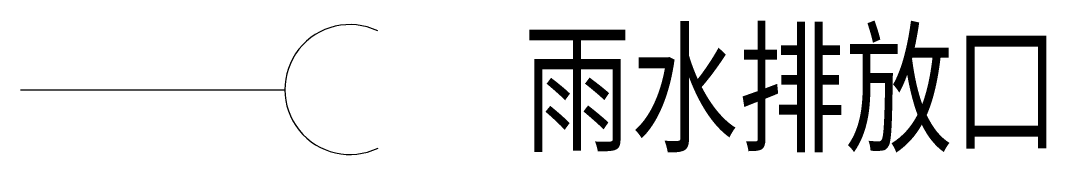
# Model space of a CAD drawing. Header units: millimetres. Extents: x -8.8 to 25.4, y -2.2 to 2.3.
import ezdxf

# ---------------------------------------------------------------- set-up
doc = ezdxf.new("R2010")
doc.units = ezdxf.units.MM
doc.layers.add('设施图块', color=7, linetype='Continuous')
doc.styles.add('设施块标注', font='SIMFANG.TTF', dxfattribs={"width": 0.75})

msp = doc.modelspace()

# ---------------------------------------------------------------- linework, layer by layer
at = {"layer": '设施图块'}
msp.add_lwpolyline([(-8.831, 0), (0, 0)], dxfattribs=at)
msp.add_arc((2.169, 0.006), 2.169, 64.6493, 295.6826, dxfattribs=at)

# ---------------------------------------------------------------- texts
at = {"layer": '设施图块', "style": '设施块标注', "width": 0.75}
msp.add_attdef('雨水排放口', (7.976, -1.708), '雨水排放口', height=3.5, dxfattribs=at)

doc.saveas('drawing.dxf')
